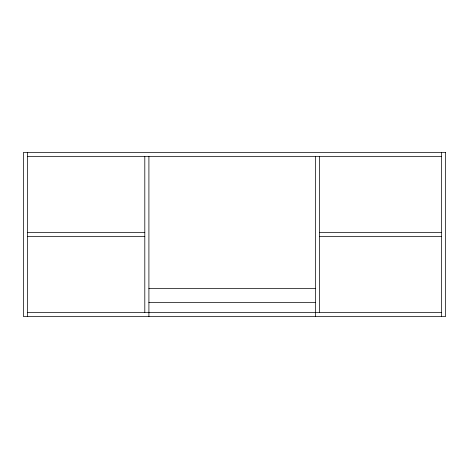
<?xml version="1.0" encoding="UTF-8"?>
<svg xmlns="http://www.w3.org/2000/svg" width="469" height="469" viewBox="0 0 469 469"><rect width="100%" height="100%" fill="white"/><g stroke="black" fill="none" stroke-linecap="round" stroke-linejoin="round"><path stroke-width="0.7" d="M27.554 156.529L441.446 156.529M27.554 232.448L144.804 232.448M319.506 232.448L441.446 232.448M27.554 236.552L144.804 236.552M319.506 236.552L441.446 236.552M148.907 288.435L315.403 288.435M148.907 302.505L315.403 302.505M27.554 312.471L441.446 312.471M441.446 152.425L441.446 316.575M319.506 156.529L319.506 312.471M315.403 156.529L315.403 316.575M148.907 156.529L148.907 316.575M144.804 156.529L144.804 312.471M27.554 152.425L27.554 316.575M445.55 152.425L23.45 152.425L23.45 316.575L445.55 316.575L445.55 152.425"/></g></svg>
